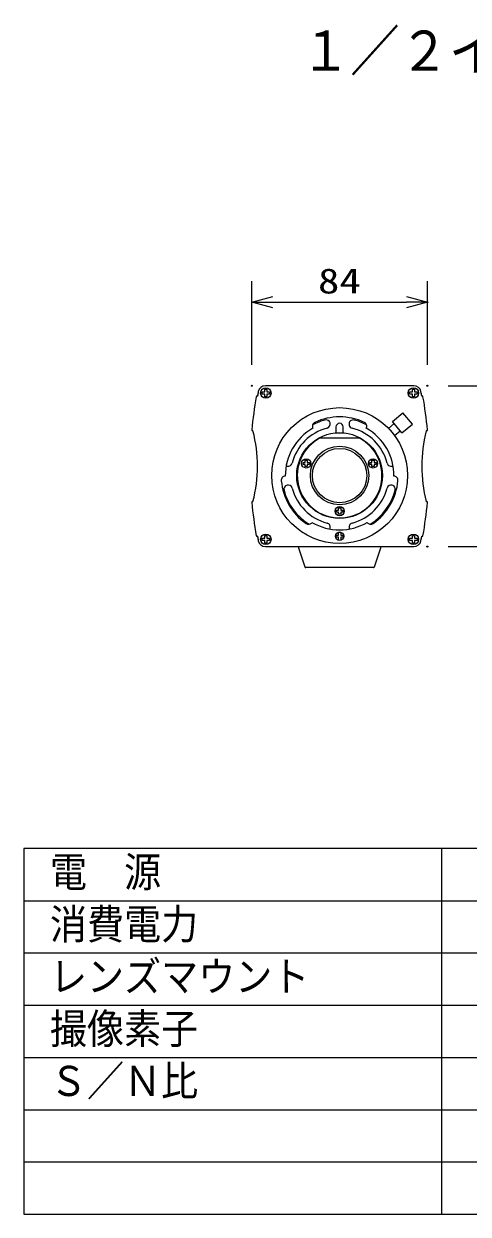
# Model space of a CAD drawing. Units: millimetres, scale not verified. Extents: x -63 to 63, y -57 to 57.
# Drawn here: x -62.5 to -20, y -56.5 to 57.4 of the extents above; entities that cross this region are included whole.
import ezdxf
from ezdxf.enums import TextEntityAlignment as Align

# ---------------------------------------------------------------- set-up
doc = ezdxf.new("R2010")
doc.units = ezdxf.units.MM
doc.header["$LTSCALE"] = 0.190236
doc.header["$PDMODE"] = 32
doc.header["$PDSIZE"] = 0.0951
for name, color, linetype in [('0-0_MOJI1', 2, 'Continuous'), ('0-1_GAIKEI', 1, 'Continuous'), ('0-2_TOUROKU', 7, 'Continuous'), ('0-3_WAKU', 1, 'Continuous')]:
    doc.layers.add(name, color=color, linetype=linetype)
doc.styles.add('ＭＳ ゴシック', font='')
doc.styles.get('ＭＳ ゴシック').set_extended_font_data('MS Gothic')

# ---------------------------------------------------------------- blocks, each defined once
blk = doc.blocks.new('_OPEN30')
at = {"layer": '0-2_TOUROKU'}
blk.add_line((0, 0), (-1, 0), dxfattribs=at)
blk.add_lwpolyline([(-1, 0.26795), (0, 0), (-1, -0.26795)], dxfattribs=at)

msp = doc.modelspace()

# ---------------------------------------------------------------- linework, layer by layer
at = {"layer": '0-1_GAIKEI', "color": 3}
for p, q in [((-40.6901, 24.7749), (-40.6901, 32.7749)), ((-23.8901, 24.7749), (-23.8901, 32.7749)), ((-38.6901, 30.7749), (-25.8901, 30.7749)), ((-21.9004, 22.7806), (-13.9004, 22.7806)), ((-21.9004, 7.3806), (-13.9004, 7.3806))]:
    msp.add_line(p, q, dxfattribs=at)
at = {"layer": '0-1_GAIKEI', "color": 7}
for p, q in [((-40.2039, 21.7806), (-40.1829, 21.7806)), ((-40.0694, 22.2123), (-40.1436, 21.8135)), ((-25.1996, 22.7806), (-39.3819, 22.7806)), ((-24.4379, 21.8135), (-24.5121, 22.2123)), ((-24.3985, 21.7806), (-24.3775, 21.7806)), ((-40.6189, 18.4806), (-40.6314, 18.4806)), ((-23.9501, 18.4806), (-23.9626, 18.4806)), ((-40.6314, 11.6806), (-40.6189, 11.6806)), ((-23.9626, 11.6806), (-23.9501, 11.6806)), ((-40.1829, 8.3806), (-40.2039, 8.3806)), ((-40.1436, 8.3477), (-40.0694, 7.9489)), ((-24.5121, 7.9489), (-24.4379, 8.3477)), ((-24.3775, 8.3806), (-24.3985, 8.3806)), ((-39.3819, 7.3806), (-25.1996, 7.3806)), ((-36.1907, 7.1968), (-36.1907, 7.3806)), ((-36.1855, 7.165), (-35.6135, 5.449)), ((-28.9679, 5.449), (-28.3959, 7.165)), ((-28.3907, 7.3806), (-28.3907, 7.1968)), ((-29.0628, 5.3806), (-35.5187, 5.3806))]:
    msp.add_line(p, q, dxfattribs=at)
at = {"layer": '0-1_GAIKEI'}
for p, q in [((-39.7095, 21.9806), (-39.7095, 22.1806)), ((-39.7095, 22.1806), (-39.4495, 22.1806)), ((-39.4495, 21.9806), (-39.7095, 21.9806)), ((-39.4495, 22.1806), (-39.4495, 22.4406)), ((-39.4495, 22.4406), (-39.2495, 22.4406)), ((-39.4495, 21.7206), (-39.4495, 21.9806)), ((-39.2495, 21.7206), (-39.4495, 21.7206)), ((-39.2495, 22.4406), (-39.2495, 22.1806)), ((-39.2495, 22.1806), (-38.9895, 22.1806)), ((-39.2495, 21.9806), (-39.2495, 21.7206)), ((-38.9895, 21.9806), (-39.2495, 21.9806)), ((-38.9895, 22.1806), (-38.9895, 21.9806)), ((-25.592, 22.1806), (-25.332, 22.1806)), ((-25.592, 21.9806), (-25.592, 22.1806)), ((-25.332, 21.9806), (-25.592, 21.9806)), ((-25.332, 22.4406), (-25.132, 22.4406)), ((-25.332, 22.1806), (-25.332, 22.4406)), ((-25.332, 21.7206), (-25.332, 21.9806)), ((-25.132, 21.7206), (-25.332, 21.7206)), ((-25.132, 22.4406), (-25.132, 22.1806)), ((-25.132, 22.1806), (-24.872, 22.1806)), ((-24.872, 21.9806), (-25.132, 21.9806)), ((-25.132, 21.9806), (-25.132, 21.7206)), ((-24.872, 22.1806), (-24.872, 21.9806)), ((-27.2252, 19.3449), (-26.2293, 20.1805)), ((-25.3294, 19.1081), (-26.2293, 20.1805)), ((-32.6407, 18.8306), (-32.6407, 18.2656)), ((-31.9407, 18.2656), (-31.9407, 18.8306)), ((-27.6125, 18.6935), (-27.0645, 19.1534)), ((-26.3252, 18.2724), (-27.2252, 19.3449)), ((-27.034, 18.0041), (-26.4859, 18.464)), ((-26.3252, 18.2724), (-25.3294, 19.1081)), ((-34.1461, 17.7806), (-30.4353, 17.7806)), ((-35.7857, 15.2435), (-35.7857, 15.4435)), ((-35.7857, 15.4435), (-35.5857, 15.4435)), ((-35.5857, 15.2435), (-35.7857, 15.2435)), ((-35.5857, 15.4435), (-35.5857, 15.6435)), ((-35.5857, 15.6435), (-35.3857, 15.6435)), ((-35.5857, 15.0435), (-35.5857, 15.2435)), ((-35.3857, 15.0435), (-35.5857, 15.0435)), ((-35.3857, 15.6435), (-35.3857, 15.4435)), ((-35.3857, 15.4435), (-35.1857, 15.4435)), ((-35.3857, 15.2435), (-35.3857, 15.0435)), ((-35.1857, 15.2435), (-35.3857, 15.2435)), ((-35.1857, 15.4435), (-35.1857, 15.2435)), ((-29.3958, 15.4435), (-29.1958, 15.4435)), ((-29.3958, 15.2435), (-29.3958, 15.4435)), ((-29.1958, 15.2435), (-29.3958, 15.2435)), ((-29.1958, 15.6435), (-28.9958, 15.6435)), ((-29.1958, 15.4435), (-29.1958, 15.6435)), ((-29.1958, 15.0435), (-29.1958, 15.2435)), ((-28.9958, 15.0435), (-29.1958, 15.0435)), ((-28.9958, 15.6435), (-28.9958, 15.4435)), ((-28.9958, 15.4435), (-28.7958, 15.4435)), ((-28.7958, 15.2435), (-28.9958, 15.2435)), ((-28.9958, 15.2435), (-28.9958, 15.0435)), ((-28.7958, 15.4435), (-28.7958, 15.2435)), ((-32.5907, 10.8806), (-32.3907, 10.8806)), ((-32.5907, 10.6806), (-32.5907, 10.8806)), ((-32.3907, 10.6806), (-32.5907, 10.6806)), ((-32.3907, 11.0806), (-32.1907, 11.0806)), ((-32.3907, 10.8806), (-32.3907, 11.0806)), ((-32.3907, 10.4806), (-32.3907, 10.6806)), ((-32.1907, 10.4806), (-32.3907, 10.4806)), ((-32.1907, 11.0806), (-32.1907, 10.8806)), ((-32.1907, 10.8806), (-31.9907, 10.8806)), ((-31.9907, 10.6806), (-32.1907, 10.6806)), ((-32.1907, 10.6806), (-32.1907, 10.4806)), ((-31.9907, 10.8806), (-31.9907, 10.6806)), ((-39.7095, 8.1806), (-39.4495, 8.1806)), ((-39.7095, 7.9806), (-39.7095, 8.1806)), ((-39.4495, 7.9806), (-39.7095, 7.9806)), ((-39.4495, 8.4406), (-39.2495, 8.4406)), ((-39.4495, 8.1806), (-39.4495, 8.4406)), ((-39.4495, 7.7206), (-39.4495, 7.9806)), ((-39.2495, 8.4406), (-39.2495, 8.1806)), ((-39.2495, 8.1806), (-38.9895, 8.1806)), ((-38.9895, 7.9806), (-39.2495, 7.9806)), ((-39.2495, 7.9806), (-39.2495, 7.7206)), ((-38.9895, 8.1806), (-38.9895, 7.9806)), ((-32.6537, 8.4806), (-32.3907, 8.4806)), ((-32.3907, 8.2806), (-32.6537, 8.2806)), ((-32.3907, 8.4806), (-32.3907, 8.7436)), ((-32.3907, 8.0176), (-32.3907, 8.2806)), ((-32.1907, 8.7436), (-32.1907, 8.4806)), ((-32.1907, 8.4806), (-31.9277, 8.4806)), ((-31.9277, 8.2806), (-32.1907, 8.2806)), ((-32.1907, 8.2806), (-32.1907, 8.0176)), ((-25.592, 8.1806), (-25.332, 8.1806)), ((-25.592, 7.9806), (-25.592, 8.1806)), ((-25.332, 7.9806), (-25.592, 7.9806)), ((-25.332, 8.4406), (-25.132, 8.4406)), ((-25.332, 8.1806), (-25.332, 8.4406)), ((-25.332, 7.7206), (-25.332, 7.9806)), ((-25.132, 8.4406), (-25.132, 8.1806)), ((-25.132, 8.1806), (-24.872, 8.1806)), ((-24.872, 7.9806), (-25.132, 7.9806)), ((-25.132, 7.9806), (-25.132, 7.7206)), ((-24.872, 8.1806), (-24.872, 7.9806)), ((-39.2495, 7.7206), (-39.4495, 7.7206)), ((-25.132, 7.7206), (-25.332, 7.7206))]:
    msp.add_line(p, q, dxfattribs=at)
at = {"layer": '0-1_GAIKEI', "color": 7}
for points in [[(-40.2039, 21.7806), (-40.2244, 21.777), (-40.2425, 21.7666), (-40.2559, 21.7507), (-40.263, 21.7311)], [(-40.1436, 21.8135), (-40.1483, 21.8005), (-40.1573, 21.7899), (-40.1693, 21.783), (-40.1829, 21.7806)], [(-24.3985, 21.7806), (-24.4122, 21.783), (-24.4242, 21.7899), (-24.4331, 21.8005), (-24.4379, 21.8135)], [(-24.3185, 21.7311), (-24.3256, 21.7507), (-24.339, 21.7666), (-24.357, 21.777), (-24.3775, 21.7806)], [(-40.6911, 18.5461), (-40.6897, 18.5263), (-40.6818, 18.5081), (-40.6684, 18.4934), (-40.651, 18.4839), (-40.6314, 18.4806)], [(-40.6189, 18.4806), (-40.606, 18.4785), (-40.5944, 18.4722), (-40.5855, 18.4626), (-40.5802, 18.4507)], [(-23.9501, 18.4806), (-23.9305, 18.4839), (-23.9131, 18.4934), (-23.8997, 18.5081), (-23.8918, 18.5263), (-23.8903, 18.5461)], [(-40.6314, 11.6806), (-40.651, 11.6773), (-40.6684, 11.6678), (-40.6818, 11.6532), (-40.6897, 11.6349), (-40.6911, 11.6151)], [(-23.9626, 11.6806), (-23.9755, 11.6827), (-23.987, 11.689), (-23.9959, 11.6986), (-24.0013, 11.7105)], [(-23.8903, 11.6151), (-23.8918, 11.6349), (-23.8997, 11.6532), (-23.9131, 11.6678), (-23.9305, 11.6773), (-23.9501, 11.6806)], [(-40.263, 8.4301), (-40.2559, 8.4105), (-40.2425, 8.3946), (-40.2244, 8.3842), (-40.2039, 8.3806)], [(-40.1829, 8.3806), (-40.1693, 8.3782), (-40.1573, 8.3713), (-40.1483, 8.3607), (-40.1436, 8.3477)], [(-24.4379, 8.3477), (-24.4331, 8.3607), (-24.4242, 8.3713), (-24.4122, 8.3782), (-24.3985, 8.3806)], [(-24.3775, 8.3806), (-24.357, 8.3842), (-24.339, 8.3946), (-24.3256, 8.4105), (-24.3185, 8.4301)]]:
    msp.add_lwpolyline(points, dxfattribs=at)
at = {"layer": '0-1_GAIKEI'}
for centre, radius in [((-39.3495, 22.0806), 0.5), ((-25.232, 22.0806), 0.5), ((-32.2907, 14.1806), 6.5), ((-32.2907, 14.1806), 4.1), ((-32.2907, 14.1806), 2.8), ((-32.2907, 14.1806), 2.6), ((-35.4857, 15.3435), 0.44), ((-29.0958, 15.3435), 0.44), ((-32.2907, 10.7806), 0.44), ((-39.3495, 8.0806), 0.5), ((-32.2907, 8.3806), 0.4), ((-25.232, 8.0806), 0.5)]:
    msp.add_circle(centre, radius, dxfattribs=at)
at = {"layer": '0-1_GAIKEI', "color": 7}
for centre, radius, start, end in [((-2.8494, 15.0806), 38.0001, 169.92057, 174.76755), ((-40.2039, 21.7206), 0.06, 152.17895, 169.92057), ((-2.8494, 15.0806), 37.897, 169.15298, 169.76633), ((-39.3819, 22.0806), 0.7, 90, 169.15298), ((-25.1996, 22.0806), 0.7, 10.84702, 90), ((-61.732, 15.0806), 37.897, 10.23367, 10.84702), ((-61.732, 15.0806), 38.0001, 5.23245, 10.07943), ((-53.5495, 15.0806), 13.4, 345.43389, 14.56611), ((-11.032, 15.0806), 13.4, 165.43389, 194.56611), ((-23.9626, 18.4406), 0.04, 90, 165.43389), ((-2.8494, 15.0806), 38.0001, 185.23245, 190.07943), ((-40.6189, 11.7206), 0.04, 270, 345.43389), ((-61.732, 15.0806), 38.0001, 349.92057, 354.76755), ((-40.2039, 8.4406), 0.06, 190.07943, 207.82017), ((-40.2039, 8.4406), 0.06, 212.31351, 247.77109), ((-40.2039, 8.4406), 0.06, 252.25837, 270), ((-40.1829, 8.3406), 0.04, 53.21339, 90), ((-40.1829, 8.3406), 0.04, 10.23367, 46.9775), ((-2.8494, 15.0806), 37.897, 190.23367, 190.84702), ((-61.732, 15.0806), 37.897, 349.15298, 349.76633), ((-39.3819, 8.0806), 0.7, 190.84702, 270), ((-36.0907, 7.1968), 0.1, 179.99993, 198.43488), ((-28.4907, 7.1968), 0.1, 341.56505, 0), ((-25.1996, 8.0806), 0.7, 270, 349.15298), ((-35.5187, 5.4806), 0.1, 198.43468, 269.99914), ((-29.0628, 5.4806), 0.1, 270.00009, 341.56508)]:
    msp.add_arc(centre, radius, start, end, dxfattribs=at)
at = {"layer": '0-1_GAIKEI'}
for centre, radius, start, end in [((-32.2907, 14.1806), 5.5, 104.76778, 117.98365), ((-32.2907, 14.1806), 5.6154, 65, 115), ((-33.5907, 19.1121), 0.4, 284.76778, 104.76778), ((-30.9907, 19.1121), 0.4, 75.23222, 255.23222), ((-32.2907, 14.1806), 5.5, 62.01635, 75.23222), ((-32.2907, 14.1806), 5.2, 119.39871, 180.59154), ((-32.2907, 14.1806), 4.7, 104.76778, 165.23222), ((-34.4948, 18.9073), 0.4, 115, 209.39871), ((-32.2907, 18.8306), 0.35, 0, 180), ((-32.2907, 14.1806), 4.7, 14.76778, 75.23222), ((-30.0866, 18.9073), 0.4, 330.60129, 65), ((-32.2907, 14.1806), 5.2, 359.40846, 60.60129), ((-32.2907, 14.1806), 4.05, 117.26604, 62.73396), ((-37.2223, 15.4806), 0.4, 242.92021, 345.23222), ((-27.3592, 15.4806), 0.4, 194.76778, 297.07979), ((-37.471, 13.7274), 0.4, 92.79577, 185), ((-32.2907, 14.1806), 5.6, 185, 235), ((-32.2907, 14.1806), 5.6, 305, 355), ((-27.1105, 13.7274), 0.4, 355, 87.20423), ((-37.2223, 12.8806), 0.4, 14.76778, 194.76778), ((-32.2907, 14.1806), 5.5, 194.76778, 237.82102), ((-32.2907, 14.1806), 4.7, 194.76778, 255.23222), ((-32.2907, 14.1806), 4.7, 284.76778, 345.23222), ((-32.2907, 14.1806), 5.5, 302.17898, 345.23222), ((-27.3592, 12.8806), 0.4, 345.23222, 165.23222), ((-35.2733, 9.921), 0.4, 235, 327.20423), ((-32.2907, 14.1806), 5.2, 239.40846, 300.59154), ((-33.5907, 9.2491), 0.4, 332.92021, 75.23222), ((-30.9907, 9.2491), 0.4, 104.76778, 207.07979), ((-29.3081, 9.921), 0.4, 212.79577, 305), ((-32.2907, 8.3806), 0.3765, 164.59752, 195.40248), ((-32.2907, 8.3806), 0.3765, 74.59752, 105.40248), ((-32.2907, 8.3806), 0.3765, 254.59752, 285.40248), ((-32.2907, 8.3806), 0.3765, 344.59752, 15.40248)]:
    msp.add_arc(centre, radius, start, end, dxfattribs=at)
at = {"layer": '0-2_TOUROKU'}
for p in [(-23.8901, 30.7749), (-40.6901, 22.7749), (-23.9004, 22.7806), (-23.8901, 22.7749), (-23.9004, 7.3806)]:
    msp.add_point(p, dxfattribs=at)
at = {"layer": '0-3_WAKU', "color": 4}
for p, q in [((62.5001, -21.5), (-62.5001, -21.5)), ((-22.5, -56.5001), (-22.5, -21.5))]:
    msp.add_line(p, q, dxfattribs=at)
at = {"layer": '0-3_WAKU'}
for p, q in [((-62.5001, -26.5), (62.5001, -26.5)), ((-62.5001, -31.5001), (62.5001, -31.5001)), ((-62.5001, -36.5001), (62.5001, -36.5001)), ((-62.5001, -41.5001), (62.5001, -41.5001)), ((-62.5001, -46.5001), (62.5001, -46.5001)), ((-62.5001, -51.5001), (62.5001, -51.5001))]:
    msp.add_line(p, q, dxfattribs=at)
at = {"layer": '0-3_WAKU', "color": 4}
msp.add_lwpolyline([(-62.5001, -21.5), (-62.5001, -56.5001), (62.5001, -56.5001)], dxfattribs=at)

# ---------------------------------------------------------------- block references
at = {"layer": '0-1_GAIKEI', "xscale": 2, "yscale": 2, "rotation": 180}
msp.add_blockref('_OPEN30', (-40.6901, 30.7749), dxfattribs=at)
at = {"layer": '0-1_GAIKEI', "xscale": 2, "yscale": 2}
msp.add_blockref('_OPEN30', (-23.8901, 30.7749), dxfattribs=at)

# ---------------------------------------------------------------- texts
at = {"layer": '0-0_MOJI1', "style": 'ＭＳ ゴシック', "width": 0.9}
for s, height, p in [('１／２インチコンバーチブルカメラ', 3.848, (-36.0001, 51.7599)), ('電\u3000源', 2.887, (-60.0001, -26.0552)), ('消費電力', 2.887, (-60.0001, -31.0552)), ('レンズマウント', 2.887, (-60.0001, -36.0552)), ('撮像素子', 2.887, (-60.0001, -41.0552)), ('Ｓ／Ｎ比', 2.887, (-60.0001, -46.0552))]:
    msp.add_text(s, height=height, dxfattribs=at).set_placement(p, align=Align.BOTTOM_LEFT)
at = {"layer": '0-1_GAIKEI', "color": 3, "style": 'ＭＳ ゴシック', "width": 1.25}
msp.add_text('84', height=2.406, dxfattribs=at).set_placement((-34.357, 30.8845), align=Align.BOTTOM_LEFT)

doc.saveas('drawing.dxf')
